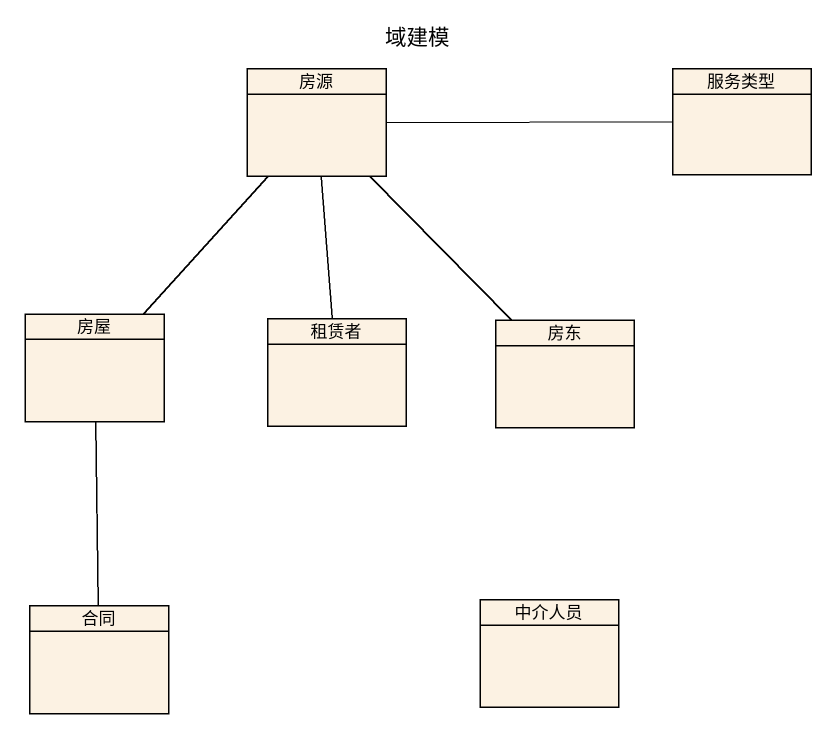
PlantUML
@startuml
title 域建模
hide circle
hide empty members
class 房源
class 服务类型
class 房屋
class 租赁者
class 房东
class 合同
class 中介人员
房源 -right- 服务类型
房源 -- 房屋
房源 -- 租赁者
房源 -- 房东
房屋 -- 合同
@enduml
